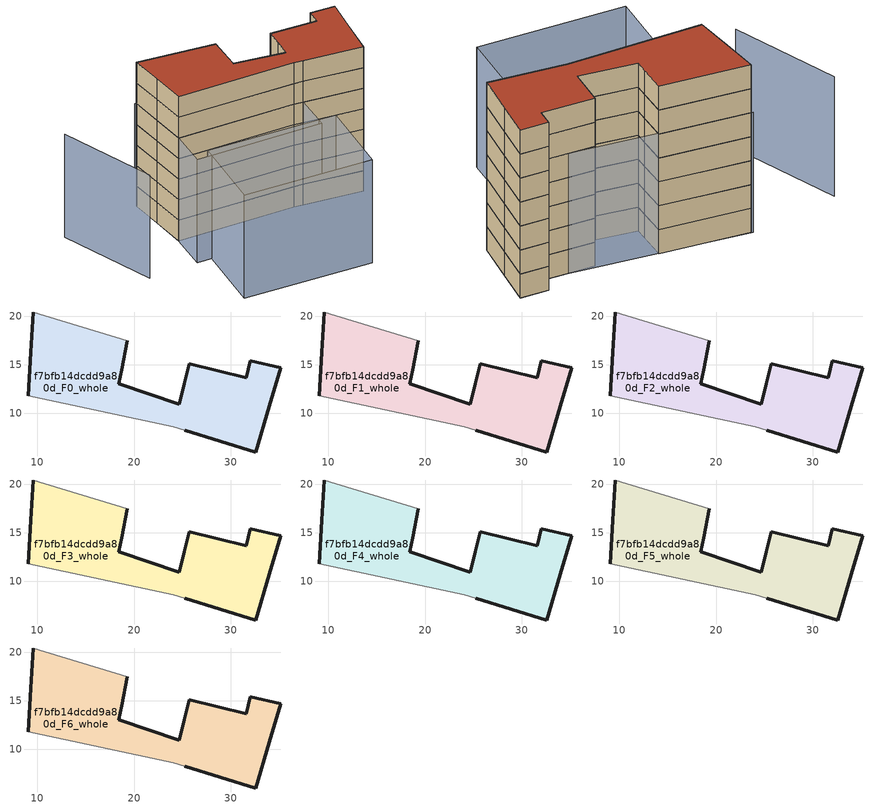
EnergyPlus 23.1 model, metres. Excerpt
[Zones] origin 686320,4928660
f7bfb14dcdd9a80d_F0_whole
 floor ground (EU_floor_Construction): 32.58,5.97 33.99,10.7 35.19,14.67 32.04,15.43 31.62,13.64 25.71,15.08 25.2,13.02 24.69,10.89 18.43,13.05 18.71,14.46 19.3,17.48 9.57,20.45 9.32,16.3 9.04,11.77 24.08,8.6 25.22,8.24 z0
 wall outside (EU_wall_Construction): 19.3,17.48 18.71,14.46 18.43,13.05 24.69,10.89 25.2,13.02 25.71,15.08 31.62,13.64 32.04,15.43 35.19,14.67 33.99,10.7 32.58,5.97 25.22,8.24 / 9.04,11.77 9.32,16.3 9.57,20.45 z0:3
 wall adiabatic (EU_wall_Construction): 9.57,20.45 19.3,17.48 / 25.22,8.24 24.08,8.6 9.04,11.77 z0:3
f7bfb14dcdd9a80d_F1_whole
 floor to f7bfb14dcdd9a80d_F0_whole (EU_floor_Construction): 32.58,5.97 33.99,10.7 35.19,14.67 32.04,15.43 31.62,13.64 25.71,15.08 25.2,13.02 24.69,10.89 18.43,13.05 18.71,14.46 19.3,17.48 9.57,20.45 9.32,16.3 9.04,11.77 24.08,8.6 25.22,8.24 z3
 wall outside (EU_wall_Construction): 19.3,17.48 18.71,14.46 18.43,13.05 24.69,10.89 25.2,13.02 25.71,15.08 31.62,13.64 32.04,15.43 35.19,14.67 33.99,10.7 32.58,5.97 25.22,8.24 / 9.04,11.77 9.32,16.3 9.57,20.45 z3:6
 wall adiabatic (EU_wall_Construction): 9.57,20.45 19.3,17.48 / 25.22,8.24 24.08,8.6 9.04,11.77 z3:6
f7bfb14dcdd9a80d_F2_whole
 floor to f7bfb14dcdd9a80d_F1_whole (EU_floor_Construction): 32.58,5.97 33.99,10.7 35.19,14.67 32.04,15.43 31.62,13.64 25.71,15.08 25.2,13.02 24.69,10.89 18.43,13.05 18.71,14.46 19.3,17.48 9.57,20.45 9.32,16.3 9.04,11.77 24.08,8.6 25.22,8.24 z6
 wall outside (EU_wall_Construction): 19.3,17.48 18.71,14.46 18.43,13.05 24.69,10.89 25.2,13.02 25.71,15.08 31.62,13.64 32.04,15.43 35.19,14.67 33.99,10.7 32.58,5.97 25.22,8.24 / 9.04,11.77 9.32,16.3 9.57,20.45 z6:9
 wall adiabatic (EU_wall_Construction): 9.57,20.45 19.3,17.48 / 25.22,8.24 24.08,8.6 9.04,11.77 z6:9
f7bfb14dcdd9a80d_F3_whole
 floor to f7bfb14dcdd9a80d_F2_whole (EU_floor_Construction): 32.58,5.97 33.99,10.7 35.19,14.67 32.04,15.43 31.62,13.64 25.71,15.08 25.2,13.02 24.69,10.89 18.43,13.05 18.71,14.46 19.3,17.48 9.57,20.45 9.32,16.3 9.04,11.77 24.08,8.6 25.22,8.24 z9
 wall outside (EU_wall_Construction): 19.3,17.48 18.71,14.46 18.43,13.05 24.69,10.89 25.2,13.02 25.71,15.08 31.62,13.64 32.04,15.43 35.19,14.67 33.99,10.7 32.58,5.97 25.22,8.24 / 9.04,11.77 9.32,16.3 9.57,20.45 z9:12
 wall adiabatic (EU_wall_Construction): 9.57,20.45 19.3,17.48 / 25.22,8.24 24.08,8.6 9.04,11.77 z9:12
f7bfb14dcdd9a80d_F4_whole
 floor to f7bfb14dcdd9a80d_F3_whole (EU_floor_Construction): 32.58,5.97 33.99,10.7 35.19,14.67 32.04,15.43 31.62,13.64 25.71,15.08 25.2,13.02 24.69,10.89 18.43,13.05 18.71,14.46 19.3,17.48 9.57,20.45 9.32,16.3 9.04,11.77 24.08,8.6 25.22,8.24 z12
 wall outside (EU_wall_Construction): 19.3,17.48 18.71,14.46 18.43,13.05 24.69,10.89 25.2,13.02 25.71,15.08 31.62,13.64 32.04,15.43 35.19,14.67 33.99,10.7 32.58,5.97 25.22,8.24 / 9.04,11.77 9.32,16.3 9.57,20.45 z12:15
 wall adiabatic (EU_wall_Construction): 9.57,20.45 19.3,17.48 / 25.22,8.24 24.08,8.6 9.04,11.77 z12:15
f7bfb14dcdd9a80d_F5_whole
 floor to f7bfb14dcdd9a80d_F4_whole (EU_floor_Construction): 32.58,5.97 33.99,10.7 35.19,14.67 32.04,15.43 31.62,13.64 25.71,15.08 25.2,13.02 24.69,10.89 18.43,13.05 18.71,14.46 19.3,17.48 9.57,20.45 9.32,16.3 9.04,11.77 24.08,8.6 25.22,8.24 z15
 wall outside (EU_wall_Construction): 19.3,17.48 18.71,14.46 18.43,13.05 24.69,10.89 25.2,13.02 25.71,15.08 31.62,13.64 32.04,15.43 35.19,14.67 33.99,10.7 32.58,5.97 25.22,8.24 / 9.04,11.77 9.32,16.3 9.57,20.45 z15:18
 wall adiabatic (EU_wall_Construction): 9.57,20.45 19.3,17.48 / 25.22,8.24 24.08,8.6 9.04,11.77 z15:18
f7bfb14dcdd9a80d_F6_whole
 floor to f7bfb14dcdd9a80d_F5_whole (EU_floor_Construction): 32.58,5.97 33.99,10.7 35.19,14.67 32.04,15.43 31.62,13.64 25.71,15.08 25.2,13.02 24.69,10.89 18.43,13.05 18.71,14.46 19.3,17.48 9.57,20.45 9.32,16.3 9.04,11.77 24.08,8.6 25.22,8.24 z18
 wall outside (EU_wall_Construction): 19.3,17.48 18.71,14.46 18.43,13.05 24.69,10.89 25.2,13.02 25.71,15.08 31.62,13.64 32.04,15.43 35.19,14.67 33.99,10.7 32.58,5.97 25.22,8.24 / 9.04,11.77 9.32,16.3 9.57,20.45 z18:21
 wall adiabatic (EU_wall_Construction): 9.57,20.45 19.3,17.48 / 25.22,8.24 24.08,8.6 9.04,11.77 z18:21
 roof outside (EU_roof_Construction): 35.19,14.67 33.99,10.7 32.58,5.97 25.22,8.24 24.08,8.6 9.04,11.77 9.32,16.3 9.57,20.45 19.3,17.48 18.71,14.46 18.43,13.05 24.69,10.89 25.2,13.02 25.71,15.08 31.62,13.64 32.04,15.43 z21
shading: -1.03,20.82 1.58,7.97 / 31.09,13.58 9.36,20.52 / 26.51,3.74 24.18,-6.1 / 24.18,-6.1 7.78,-2.23 / 7.78,-2.23 10.11,7.61 / 10.11,7.61 26.51,3.74 / 9.04,11.77 25.24,8.35 / 25.24,8.35 24.22,3.5 / 24.22,3.5 8.01,6.92 / 8.01,6.92 9.04,11.77 z0:15
[Building]
EU S2 Campaign: North Axis=0; Terrain=City; Solar Distribution=FullExterior
[Site:Location]
Bologna: Latitude=44.5; Longitude=11.25; Time Zone=1; Elevation=37
[SizingPeriod:WeatherFileDays]
AnnualSizingPeriod: Begin Month=1; Begin Day of Month=1; End Month=12; End Day of Month=31; Day of Week for Start Day=Monday; Use Weather File Daylight Saving Period=No; Use Weather File Rain and Snow Indicators=No
[MATERIAL]
EU_InternalMass_Material: Roughness=MediumRough; Thickness=0.1; Conductivity=1; Density=1800; Specific Heat=900; Thermal Absorptance=0.9; Solar Absorptance=0.7; Visible Absorptance=0.7
[MATERIAL:NOMASS] Roughness=MediumRough; Thermal Absorptance=0.9; Solar Absorptance=0.7; Visible Absorptance=0.7
Name | Thermal Resistance
EU_wall_NoMass | 0.905828
EU_roof_NoMass | 0.37593
EU_floor_NoMass | 0.67114
[CONSTRUCTION]
EU_wall_Construction: EU_wall_NoMass
EU_roof_Construction: EU_roof_NoMass
EU_floor_Construction: EU_floor_NoMass
EU_InternalMass_Construction: EU_InternalMass_Material
[ZONE] Type=1; Multiplier=1; Ceiling Height=autocalculate; Floor Area=autocalculate; Part of Total Floor Area=Yes
Name | Volume
f7bfb14dcdd9a80d_F0_whole | 492.971
f7bfb14dcdd9a80d_F1_whole; f7bfb14dcdd9a80d_F2_whole; f7bfb14dcdd9a80d_F3_whole; f7bfb14dcdd9a80d_F4_whole; f7bfb14dcdd9a80d_F5_whole; f7bfb14dcdd9a80d_F6_whole | 492.97
[INTERNALMASS] Construction=EU_InternalMass_Construction; Surface Area=164.323
Name | Zone or ZoneList
f7bfb14dcdd9a80d_F0_whole_EU_InternalMass | f7bfb14dcdd9a80d_F0_whole
f7bfb14dcdd9a80d_F1_whole_EU_InternalMass | f7bfb14dcdd9a80d_F1_whole
f7bfb14dcdd9a80d_F2_whole_EU_InternalMass | f7bfb14dcdd9a80d_F2_whole
f7bfb14dcdd9a80d_F3_whole_EU_InternalMass | f7bfb14dcdd9a80d_F3_whole
f7bfb14dcdd9a80d_F4_whole_EU_InternalMass | f7bfb14dcdd9a80d_F4_whole
f7bfb14dcdd9a80d_F5_whole_EU_InternalMass | f7bfb14dcdd9a80d_F5_whole
f7bfb14dcdd9a80d_F6_whole_EU_InternalMass | f7bfb14dcdd9a80d_F6_whole
[OTHEREQUIPMENT] Fuel Type=Electricity; Design Level Calculation Method=Watts/Area; Power per Zone Floor Area=1; Fraction Latent=0; Fraction Radiant=0; Fraction Lost=0; Carbon Dioxide Generation Rate=0; EndUse Subcategory=EU_Step8_InternalGains
Name | Zone or ZoneList or Space or SpaceList | Schedule
EU_Step8_InternalGain_f7bfb14dcdd9a80d_F0_whole_f000 | f7bfb14dcdd9a80d_F0_whole | EU_Step8_GainSchedule_f7bfb14dcdd9a80d_F0_whole_f000
EU_Step8_InternalGain_f7bfb14dcdd9a80d_F1_whole_f000 | f7bfb14dcdd9a80d_F1_whole | EU_Step8_GainSchedule_f7bfb14dcdd9a80d_F1_whole_f000
EU_Step8_InternalGain_f7bfb14dcdd9a80d_F2_whole_f000 | f7bfb14dcdd9a80d_F2_whole | EU_Step8_GainSchedule_f7bfb14dcdd9a80d_F2_whole_f000
EU_Step8_InternalGain_f7bfb14dcdd9a80d_F3_whole_f000 | f7bfb14dcdd9a80d_F3_whole | EU_Step8_GainSchedule_f7bfb14dcdd9a80d_F3_whole_f000
EU_Step8_InternalGain_f7bfb14dcdd9a80d_F4_whole_f000 | f7bfb14dcdd9a80d_F4_whole | EU_Step8_GainSchedule_f7bfb14dcdd9a80d_F4_whole_f000
EU_Step8_InternalGain_f7bfb14dcdd9a80d_F5_whole_f000 | f7bfb14dcdd9a80d_F5_whole | EU_Step8_GainSchedule_f7bfb14dcdd9a80d_F5_whole_f000
EU_Step8_InternalGain_f7bfb14dcdd9a80d_F6_whole_f000 | f7bfb14dcdd9a80d_F6_whole | EU_Step8_GainSchedule_f7bfb14dcdd9a80d_F6_whole_f000
[ZONEVENTILATION:DESIGNFLOWRATE] Schedule=EU_AlwaysOn; Design Flow Rate Calculation Method=AirChanges/Hour; Air Changes per Hour=0.73129; Ventilation Type=Natural; Fan Pressure Rise=0; Fan Total Efficiency=1; Constant Term Coefficient=1; Temperature Term Coefficient=0; Velocity Term Coefficient=0; Velocity Squared Term Coefficient=0; Minimum Indoor Temperature=-100; Maximum Indoor Temperature=100; Delta Temperature=-100; Minimum Outdoor Temperature=-100; Maximum Outdoor Temperature=100; Maximum Wind Speed=40
Name | Zone or ZoneList or Space or SpaceList
EU_ConstantAir_f7bfb14dcdd9a80d_F0_whole | f7bfb14dcdd9a80d_F0_whole
EU_ConstantAir_f7bfb14dcdd9a80d_F1_whole | f7bfb14dcdd9a80d_F1_whole
EU_ConstantAir_f7bfb14dcdd9a80d_F2_whole | f7bfb14dcdd9a80d_F2_whole
EU_ConstantAir_f7bfb14dcdd9a80d_F3_whole | f7bfb14dcdd9a80d_F3_whole
EU_ConstantAir_f7bfb14dcdd9a80d_F4_whole | f7bfb14dcdd9a80d_F4_whole
EU_ConstantAir_f7bfb14dcdd9a80d_F5_whole | f7bfb14dcdd9a80d_F5_whole
EU_ConstantAir_f7bfb14dcdd9a80d_F6_whole | f7bfb14dcdd9a80d_F6_whole
[HVACTEMPLATE:THERMOSTAT] Constant Heating Setpoint=20; Constant Cooling Setpoint=50
EU_HeatOnly_f7bfb14dcdd9a80d_F0_whole; EU_HeatOnly_f7bfb14dcdd9a80d_F1_whole; EU_HeatOnly_f7bfb14dcdd9a80d_F2_whole; EU_HeatOnly_f7bfb14dcdd9a80d_F3_whole; EU_HeatOnly_f7bfb14dcdd9a80d_F4_whole; EU_HeatOnly_f7bfb14dcdd9a80d_F5_whole; EU_HeatOnly_f7bfb14dcdd9a80d_F6_whole
[HVACTEMPLATE:ZONE:IDEALLOADSAIRSYSTEM] System Availability Schedule=EU_AlwaysOn; Maximum Heating Supply Air Temperature=50; Minimum Cooling Supply Air Temperature=13; Maximum Heating Supply Air Humidity Ratio=0.0156; Minimum Cooling Supply Air Humidity Ratio=0.0077; Heating Limit=NoLimit; Cooling Limit=NoLimit; Heating Availability Schedule=EU_AlwaysOn; Cooling Availability Schedule=EU_CoolingOff; Dehumidification Control Type=ConstantSensibleHeatRatio; Cooling Sensible Heat Ratio=0.7; Dehumidification Setpoint=60; Humidification Control Type=None; Humidification Setpoint=30; Outdoor Air Method=None; Outdoor Air Flow Rate per Person=0.00944; Outdoor Air Flow Rate per Zone Floor Area=0; Outdoor Air Flow Rate per Zone=0; Demand Controlled Ventilation Type=None; Outdoor Air Economizer Type=NoEconomizer; Heat Recovery Type=None; Sensible Heat Recovery Effectiveness=0.7; Latent Heat Recovery Effectiveness=0.65
Name | Template Thermostat
f7bfb14dcdd9a80d_F0_whole | EU_HeatOnly_f7bfb14dcdd9a80d_F0_whole
f7bfb14dcdd9a80d_F1_whole | EU_HeatOnly_f7bfb14dcdd9a80d_F1_whole
f7bfb14dcdd9a80d_F2_whole | EU_HeatOnly_f7bfb14dcdd9a80d_F2_whole
f7bfb14dcdd9a80d_F3_whole | EU_HeatOnly_f7bfb14dcdd9a80d_F3_whole
f7bfb14dcdd9a80d_F4_whole | EU_HeatOnly_f7bfb14dcdd9a80d_F4_whole
f7bfb14dcdd9a80d_F5_whole | EU_HeatOnly_f7bfb14dcdd9a80d_F5_whole
f7bfb14dcdd9a80d_F6_whole | EU_HeatOnly_f7bfb14dcdd9a80d_F6_whole
[SIZING:ZONE] Zone Cooling Design Supply Air Temperature Input Method=SupplyAirTemperature; Zone Cooling Design Supply Air Temperature=13; Zone Heating Design Supply Air Temperature Input Method=SupplyAirTemperature; Zone Heating Design Supply Air Temperature=50; Zone Cooling Design Supply Air Humidity Ratio=0.008; Zone Heating Design Supply Air Humidity Ratio=0.008; Cooling Design Air Flow Method=DesignDay; Cooling Design Air Flow Rate=0; Cooling Minimum Air Flow per Zone Floor Area=0.000762; Cooling Minimum Air Flow=0; Cooling Minimum Air Flow Fraction=0.2; Heating Design Air Flow Method=DesignDay; Heating Design Air Flow Rate=0; Heating Maximum Air Flow per Zone Floor Area=0.002032; Heating Maximum Air Flow=0.141576; Heating Maximum Air Flow Fraction=0.3; Account for Dedicated Outdoor Air System=No; Dedicated Outdoor Air System Control Strategy=NeutralSupplyAir; Dedicated Outdoor Air Low Setpoint Temperature for Design=autosize; Dedicated Outdoor Air High Setpoint Temperature for Design=autosize; Zone Load Sizing Method=Sensible Load Only No Latent Load; Zone Latent Cooling Design Supply Air Humidity Ratio Input Method=HumidityRatioDifference; Zone Cooling Design Supply Air Humidity Ratio Difference=0.005; Zone Latent Heating Design Supply Air Humidity Ratio Input Method=HumidityRatioDifference; Zone Humidification Design Supply Air Humidity Ratio Difference=0.005
f7bfb14dcdd9a80d_F0_whole; f7bfb14dcdd9a80d_F1_whole; f7bfb14dcdd9a80d_F2_whole; f7bfb14dcdd9a80d_F3_whole; f7bfb14dcdd9a80d_F4_whole; f7bfb14dcdd9a80d_F5_whole; f7bfb14dcdd9a80d_F6_whole
[SCHEDULE:CONSTANT]
Name | Hourly Value
EU_AlwaysOn | 1
EU_CoolingOff | 0
[SCHEDULE:FILE] Column Number=1; Rows to Skip at Top=0; Number of Hours of Data=8760; Column Separator=Comma; Interpolate to Timestep=No; Minutes per Item=60; Adjust Schedule for Daylight Savings=Yes
Name | File
EU_Step8_GainSchedule_f7bfb14dcdd9a80d_F0_whole_f000 | ../../schedules/f7bfb14dcdd9a80d/f7bfb14dcdd9a80d_F0_whole_f000_gain.csv
EU_Step8_GainSchedule_f7bfb14dcdd9a80d_F1_whole_f000 | ../../schedules/f7bfb14dcdd9a80d/f7bfb14dcdd9a80d_F1_whole_f000_gain.csv
EU_Step8_GainSchedule_f7bfb14dcdd9a80d_F2_whole_f000 | ../../schedules/f7bfb14dcdd9a80d/f7bfb14dcdd9a80d_F2_whole_f000_gain.csv
EU_Step8_GainSchedule_f7bfb14dcdd9a80d_F3_whole_f000 | ../../schedules/f7bfb14dcdd9a80d/f7bfb14dcdd9a80d_F3_whole_f000_gain.csv
EU_Step8_GainSchedule_f7bfb14dcdd9a80d_F4_whole_f000 | ../../schedules/f7bfb14dcdd9a80d/f7bfb14dcdd9a80d_F4_whole_f000_gain.csv
EU_Step8_GainSchedule_f7bfb14dcdd9a80d_F5_whole_f000 | ../../schedules/f7bfb14dcdd9a80d/f7bfb14dcdd9a80d_F5_whole_f000_gain.csv
EU_Step8_GainSchedule_f7bfb14dcdd9a80d_F6_whole_f000 | ../../schedules/f7bfb14dcdd9a80d/f7bfb14dcdd9a80d_F6_whole_f000_gain.csv
